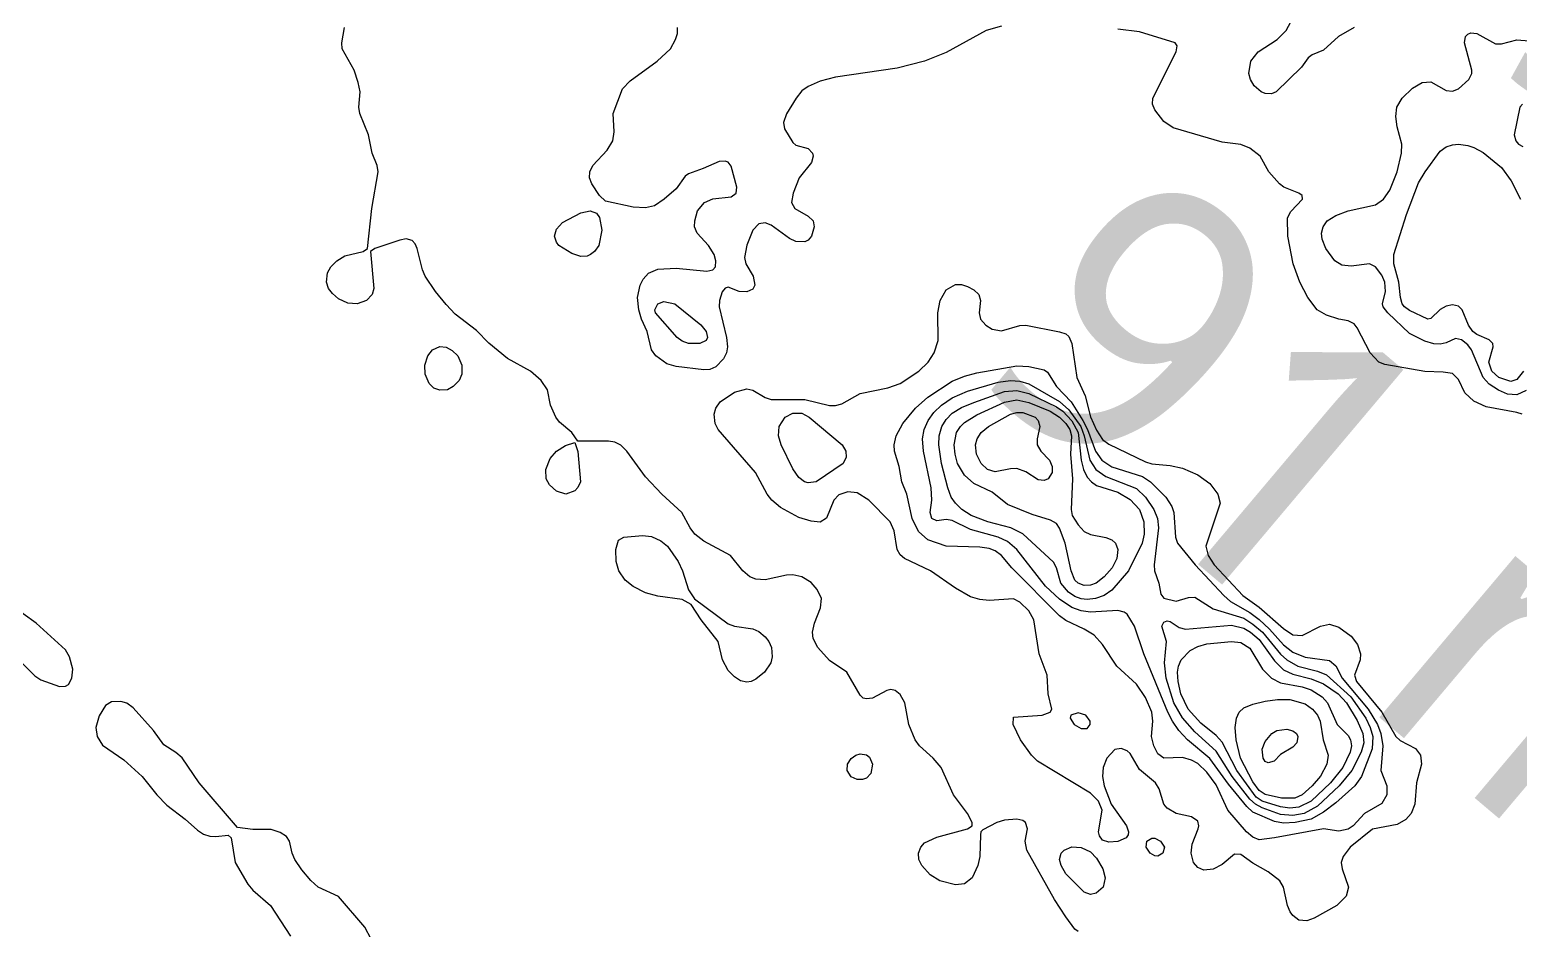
# Model space of a CAD drawing. Extents: x 474277 to 475042, y 254928 to 255625.
# Drawn here: x 474694.77 to 474732.02, y 254974.83 to 254997.31 of the extents above; entities that cross this region are included whole.
import ezdxf

# ---------------------------------------------------------------- set-up
doc = ezdxf.new("R2010")
doc.units = 0
doc.header["$MEASUREMENT"] = 0
doc.layers.add('BaseMapV2_DTM_export_MonNov09090547073261 — entities', color=1, linetype='CONTINUOUS')
doc.styles.get("Standard").update_dxf_attribs({"font": 'romans.shx'})

msp = doc.modelspace()

# ---------------------------------------------------------------- linework, layer by layer
at = {"layer": 'BaseMapV2_DTM_export_MonNov09090547073261 — entities', "color": 15, "linetype": 'Continuous', "true_color": 0xb7484b}
for points in [[(474725.921, 254995.764, 91), (474725.799, 254995.715, 91), (474725.646, 254995.722, 91), (474725.546, 254995.764, 91), (474725.371, 254995.917, 91), (474725.275, 254996.071, 91), (474725.236, 254996.224, 91), (474725.29, 254996.531, 91), (474725.467, 254996.761, 91), (474725.946, 254997.067, 91), (474726.172, 254997.297, 91), (474726.699, 254998.294, 91)], [(474720.969, 254974.796, 90.5), (474720.892, 254974.853, 90.5), (474720.662, 254975.163, 90.5), (474720.383, 254975.598, 90.5), (474719.69, 254976.825, 90.5), (474719.645, 254977.055, 90.5), (474719.702, 254977.362, 90.5), (474719.659, 254977.515, 90.5), (474719.589, 254977.564, 90.5), (474719.435, 254977.6, 90.5), (474719.129, 254977.572, 90.5), (474718.941, 254977.515, 90.5), (474718.592, 254977.337, 90.5), (474718.541, 254977.285, 90.5), (474718.527, 254977.208, 90.5), (474718.512, 254976.671, 90.5), (474718.468, 254976.441, 90.5), (474718.321, 254976.135, 90.5), (474718.132, 254975.987, 90.5), (474717.902, 254975.965, 90.5), (474717.518, 254976.064, 90.5), (474717.274, 254976.211, 90.5), (474717.062, 254976.441, 90.5), (474716.99, 254976.595, 90.5), (474716.979, 254976.748, 90.5), (474717.037, 254976.901, 90.5), (474717.135, 254977.009, 90.5), (474717.442, 254977.151, 90.5), (474718.204, 254977.362, 90.5), (474718.326, 254977.438, 90.5), (474718.325, 254977.515, 90.5), (474718.208, 254977.745, 90.5), (474717.854, 254978.205, 90.5), (474717.548, 254978.895, 90.5), (474717.346, 254979.125, 90.5), (474717.01, 254979.432, 90.5), (474716.897, 254979.585, 90.5), (474716.74, 254979.969, 90.5), (474716.638, 254980.505, 90.5), (474716.522, 254980.716, 90.5), (474716.397, 254980.812, 90.5), (474716.292, 254980.836, 90.5), (474716.193, 254980.812, 90.5), (474715.832, 254980.626, 90.5), (474715.678, 254980.603, 90.5), (474715.601, 254980.625, 90.5), (474715.525, 254980.701, 90.5), (474715.187, 254981.272, 90.5), (474714.758, 254981.566, 90.5), (474714.465, 254981.885, 90.5), (474714.352, 254982.115, 90.5), (474714.335, 254982.269, 90.5), (474714.382, 254982.499, 90.5), (474714.533, 254982.882, 90.5), (474714.557, 254983.112, 90.5), (474714.451, 254983.34, 90.5), (474714.298, 254983.509, 90.5), (474714.068, 254983.651, 90.5), (474713.838, 254983.701, 90.5), (474713.685, 254983.695, 90.5), (474713.148, 254983.576, 90.5), (474712.918, 254983.591, 90.5), (474712.764, 254983.655, 90.5), (474712.589, 254983.802, 90.5), (474712.285, 254984.186, 90.5), (474711.614, 254984.547, 90.5), (474711.391, 254984.722, 90.5), (474711.274, 254984.876, 90.5), (474711.067, 254985.259, 90.5), (474710.567, 254985.719, 90.5), (474710.157, 254986.148, 90.5), (474709.689, 254986.793, 90.5), (474709.544, 254986.938, 90.5), (474709.391, 254987.017, 90.5), (474709.237, 254987.044, 90.5), (474708.471, 254987.039, 90.5), (474708.315, 254987.253, 90.5), (474708.011, 254987.518, 90.5), (474707.919, 254987.636, 90.5), (474707.782, 254987.943, 90.5), (474707.71, 254988.326, 90.5), (474707.553, 254988.556, 90.5), (474707.288, 254988.786, 90.5), (474706.707, 254989.105, 90.5), (474706.247, 254989.488, 90.5), (474705.94, 254989.802, 90.5), (474705.404, 254990.214, 90.5), (474705.174, 254990.453, 90.5), (474704.912, 254990.78, 90.5), (474704.656, 254991.163, 90.5), (474704.589, 254991.317, 90.5), (474704.455, 254991.853, 90.5), (474704.407, 254991.971, 90.5), (474704.33, 254992.055, 90.5), (474704.177, 254992.092, 90.5), (474704.023, 254992.062, 90.5), (474703.397, 254991.853, 90.5), (474703.291, 254991.777, 90.5), (474703.372, 254990.857, 90.5), (474703.331, 254990.703, 90.5), (474703.19, 254990.55, 90.5), (474702.95, 254990.473, 90.5), (474702.72, 254990.488, 90.5), (474702.49, 254990.592, 90.5), (474702.337, 254990.726, 90.5), (474702.241, 254990.857, 90.5), (474702.188, 254991.01, 90.5), (474702.215, 254991.24, 90.5), (474702.296, 254991.393, 90.5), (474702.445, 254991.547, 90.5), (474702.643, 254991.671, 90.5), (474703.1, 254991.777, 90.5), (474703.215, 254991.853, 90.5), (474703.317, 254992.85, 90.5), (474703.477, 254993.77, 90.5), (474703.452, 254993.924, 90.5), (474703.332, 254994.23, 90.5), (474703.233, 254994.69, 90.5), (474703.018, 254995.227, 90.5), (474702.999, 254995.38, 90.5), (474703.025, 254995.764, 90.5), (474702.981, 254995.994, 90.5), (474702.883, 254996.301, 90.5), (474702.583, 254996.837, 90.5), (474702.57, 254996.991, 90.5), (474702.636, 254997.374, 90.5)], [(474719.052, 254997.4, 90.75), (474718.669, 254997.292, 90.75), (474717.672, 254996.748, 90.75), (474717.135, 254996.533, 90.75), (474716.445, 254996.359, 90.75), (474714.911, 254996.133, 90.75), (474714.528, 254996.03, 90.75), (474714.221, 254995.9, 90.75), (474714.068, 254995.79, 90.75), (474713.924, 254995.61, 90.75), (474713.685, 254995.211, 90.75), (474713.611, 254994.997, 90.75), (474713.634, 254994.844, 90.75), (474713.838, 254994.498, 90.75), (474713.915, 254994.435, 90.75), (474714.221, 254994.349, 90.75), (474714.335, 254994.23, 90.75), (474714.352, 254994.154, 90.75), (474714.311, 254994, 90.75), (474714.002, 254993.617, 90.75), (474713.851, 254993.234, 90.75), (474713.809, 254993.003, 90.75), (474713.889, 254992.85, 90.75), (474714.221, 254992.659, 90.75), (474714.35, 254992.543, 90.75), (474714.378, 254992.39, 90.75), (474714.309, 254992.16, 90.75), (474714.221, 254992.057, 90.75), (474714.145, 254992.016, 90.75), (474713.915, 254992.028, 90.75), (474713.761, 254992.101, 90.75), (474713.301, 254992.434, 90.75), (474713.148, 254992.495, 90.75), (474712.995, 254992.47, 90.75), (474712.845, 254992.313, 90.75), (474712.688, 254991.939, 90.75), (474712.635, 254991.623, 90.75), (474712.667, 254991.47, 90.75), (474712.851, 254991.163, 90.75), (474712.893, 254990.933, 90.75), (474712.841, 254990.837, 90.75), (474712.688, 254990.767, 90.75), (474712.502, 254990.78, 90.75), (474712.228, 254990.887, 90.75), (474712.151, 254990.863, 90.75), (474712.074, 254990.771, 90.75), (474712.009, 254990.55, 90.75), (474712.002, 254990.396, 90.75), (474712.184, 254989.63, 90.75), (474712.209, 254989.4, 90.75), (474712.184, 254989.246, 90.75), (474712.109, 254989.093, 90.75), (474711.921, 254988.899, 90.75), (474711.768, 254988.83, 90.75), (474711.614, 254988.819, 90.75), (474710.924, 254988.907, 90.75), (474710.694, 254988.973, 90.75), (474710.414, 254989.17, 90.75), (474710.309, 254989.323, 90.75), (474710.205, 254989.783, 90.75), (474710.059, 254990.09, 90.75), (474709.989, 254990.32, 90.75), (474709.963, 254990.627, 90.75), (474710.022, 254990.933, 90.75), (474710.097, 254991.087, 90.75), (474710.234, 254991.233, 90.75), (474710.464, 254991.339, 90.75), (474710.924, 254991.364, 90.75), (474711.691, 254991.288, 90.75), (474711.844, 254991.316, 90.75), (474711.908, 254991.393, 90.75), (474711.919, 254991.547, 90.75), (474711.876, 254991.7, 90.75), (474711.733, 254991.93, 90.75), (474711.453, 254992.237, 90.75), (474711.387, 254992.39, 90.75), (474711.39, 254992.543, 90.75), (474711.461, 254992.789, 90.75), (474711.632, 254993.003, 90.75), (474711.844, 254993.093, 90.75), (474712.304, 254993.144, 90.75), (474712.423, 254993.234, 90.75), (474712.442, 254993.387, 90.75), (474712.304, 254993.91, 90.75), (474712.228, 254994.005, 90.75), (474712.151, 254994.032, 90.75), (474711.998, 254994.027, 90.75), (474711.603, 254993.847, 90.75), (474711.231, 254993.72, 90.75), (474711.154, 254993.662, 90.75), (474710.924, 254993.342, 90.75), (474710.626, 254993.08, 90.75), (474710.388, 254992.921, 90.75), (474710.157, 254992.865, 90.75), (474709.851, 254992.883, 90.75), (474709.161, 254993.037, 90.75), (474709.007, 254993.178, 90.75), (474708.814, 254993.464, 90.75), (474708.758, 254993.617, 90.75), (474708.766, 254993.77, 90.75), (474708.842, 254993.924, 90.75), (474709.2, 254994.307, 90.75), (474709.34, 254994.537, 90.75), (474709.377, 254994.767, 90.75), (474709.354, 254995.227, 90.75), (474709.586, 254995.841, 90.75), (474709.774, 254996.039, 90.75), (474710.45, 254996.531, 90.75), (474710.781, 254996.837, 90.75), (474710.911, 254997.067, 90.75), (474710.963, 254997.221, 90.75), (474710.963, 254997.374, 90.75)], [(474732.07, 254987.713, 90.75), (474731.934, 254987.755, 90.75), (474731.167, 254987.901, 90.75), (474730.86, 254988.036, 90.75), (474730.631, 254988.25, 90.75), (474730.477, 254988.577, 90.75), (474730.323, 254988.728, 90.75), (474730.093, 254988.767, 90.75), (474729.633, 254988.779, 90.75), (474728.636, 254988.957, 90.75), (474728.483, 254989.015, 90.75), (474728.266, 254989.246, 90.75), (474727.946, 254989.872, 90.75), (474727.87, 254989.968, 90.75), (474727.716, 254990.048, 90.75), (474727.486, 254990.086, 90.75), (474727.18, 254990.191, 90.75), (474726.946, 254990.32, 90.75), (474726.713, 254990.627, 90.75), (474726.509, 254991.01, 90.75), (474726.348, 254991.47, 90.75), (474726.214, 254992.16, 90.75), (474726.205, 254992.62, 90.75), (474726.286, 254992.773, 90.75), (474726.578, 254993.08, 90.75), (474726.566, 254993.177, 90.75), (474726.49, 254993.237, 90.75), (474726.109, 254993.387, 90.75), (474726.005, 254993.464, 90.75), (474725.738, 254993.77, 90.75), (474725.52, 254994.154, 90.75), (474725.263, 254994.354, 90.75), (474725.033, 254994.452, 90.75), (474724.573, 254994.508, 90.75), (474723.346, 254994.865, 90.75), (474723.116, 254995.025, 90.75), (474722.886, 254995.316, 90.75), (474722.827, 254995.457, 90.75), (474722.835, 254995.61, 90.75), (474723.42, 254996.761, 90.75), (474723.444, 254996.914, 90.75), (474723.394, 254996.991, 90.75), (474722.502, 254997.263, 90.75), (474721.966, 254997.328, 90.75)], [(474727.87, 254997.372, 91), (474727.477, 254997.144, 91), (474727.103, 254996.805, 91), (474726.817, 254996.684, 91), (474726.72, 254996.613, 91), (474726.554, 254996.377, 91), (474725.921, 254995.764, 91)], [(474732.164, 254988.304, 91), (474731.934, 254988.195, 91), (474731.704, 254988.212, 91), (474731.473, 254988.311, 91), (474731.243, 254988.461, 91), (474731.09, 254988.628, 91), (474730.797, 254989.323, 91), (474730.707, 254989.444, 91), (474730.553, 254989.573, 91), (474730.4, 254989.606, 91), (474730.17, 254989.498, 91), (474730.017, 254989.466, 91), (474729.863, 254989.474, 91), (474729.633, 254989.537, 91), (474729.25, 254989.733, 91), (474728.706, 254990.243, 91), (474728.594, 254990.396, 91), (474728.581, 254990.473, 91), (474728.649, 254990.78, 91), (474728.633, 254991.01, 91), (474728.56, 254991.188, 91), (474728.406, 254991.39, 91), (474728.253, 254991.466, 91), (474727.793, 254991.412, 91), (474727.563, 254991.436, 91), (474727.389, 254991.547, 91), (474727.162, 254991.853, 91), (474727.067, 254992.083, 91), (474727.056, 254992.237, 91), (474727.091, 254992.39, 91), (474727.197, 254992.543, 91), (474727.41, 254992.678, 91), (474727.716, 254992.794, 91), (474728.406, 254992.941, 91), (474728.602, 254993.08, 91), (474728.762, 254993.31, 91), (474728.942, 254993.77, 91), (474729.049, 254994.23, 91), (474729.058, 254994.46, 91), (474728.943, 254994.891, 91), (474728.906, 254995.15, 91), (474728.936, 254995.38, 91), (474729.066, 254995.61, 91), (474729.327, 254995.856, 91), (474729.564, 254995.994, 91), (474729.787, 254996.01, 91), (474730.17, 254995.794, 91), (474730.323, 254995.777, 91), (474730.477, 254995.843, 91), (474730.736, 254996.071, 91), (474730.811, 254996.224, 91), (474730.811, 254996.301, 91), (474730.624, 254996.991, 91), (474730.654, 254997.144, 91), (474730.707, 254997.204, 91), (474730.783, 254997.236, 91), (474730.937, 254997.221, 91), (474731.397, 254996.962, 91), (474731.55, 254996.964, 91), (474731.934, 254997.065, 91), (474732.24, 254997.037, 91)], [(474732.072, 254995.457, 91), (474732.009, 254995.38, 91), (474731.867, 254994.69, 91), (474731.91, 254994.537, 91), (474731.972, 254994.46, 91), (474732.087, 254994.398, 91)], [(474732.1, 254988.786, 91.25), (474731.934, 254988.577, 91.25), (474731.78, 254988.53, 91.25), (474731.483, 254988.633, 91.25), (474731.306, 254988.786, 91.25), (474731.236, 254989.016, 91.25), (474731.339, 254989.4, 91.25), (474731.333, 254989.476, 91.25), (474731.243, 254989.574, 91.25), (474730.937, 254989.702, 91.25), (474730.837, 254989.783, 91.25), (474730.725, 254989.936, 91.25), (474730.565, 254990.32, 91.25), (474730.477, 254990.408, 91.25), (474730.323, 254990.445, 91.25), (474730.17, 254990.415, 91.25), (474730.017, 254990.326, 91.25), (474729.787, 254990.107, 91.25), (474729.71, 254990.085, 91.25), (474729.25, 254990.3, 91.25), (474729.126, 254990.396, 91.25), (474729.071, 254990.473, 91.25), (474729.025, 254990.627, 91.25), (474728.989, 254991.01, 91.25), (474728.856, 254991.47, 91.25), (474728.864, 254991.7, 91.25), (474729.176, 254992.697, 91.25), (474729.48, 254993.488, 91.25), (474729.643, 254993.77, 91.25), (474730.017, 254994.279, 91.25), (474730.17, 254994.391, 91.25), (474730.323, 254994.442, 91.25), (474730.477, 254994.454, 91.25), (474730.707, 254994.422, 91.25), (474730.86, 254994.374, 91.25), (474731.09, 254994.248, 91.25), (474731.55, 254993.871, 91.25), (474731.793, 254993.54, 91.25), (474732.029, 254993.08, 91.25)], [(474708.788, 254991.7, 90.75), (474708.701, 254991.661, 90.75), (474708.547, 254991.65, 90.75), (474708.317, 254991.729, 90.75), (474707.996, 254991.93, 90.75), (474707.932, 254992.007, 90.75), (474707.886, 254992.16, 90.75), (474707.934, 254992.334, 90.75), (474708.087, 254992.501, 90.75), (474708.547, 254992.743, 90.75), (474708.777, 254992.789, 90.75), (474708.931, 254992.733, 90.75), (474709.007, 254992.629, 90.75), (474709.072, 254992.313, 90.75), (474708.992, 254991.93, 90.75), (474708.888, 254991.777, 90.75), (474708.788, 254991.7, 90.75)], [(474726.685, 254975.061, 90.75), (474726.49, 254975.083, 90.75), (474726.336, 254975.197, 90.75), (474726.269, 254975.291, 90.75), (474726.204, 254975.445, 90.75), (474726.107, 254975.905, 90.75), (474726.009, 254976.058, 90.75), (474725.723, 254976.288, 90.75), (474725.339, 254976.503, 90.75), (474725.033, 254976.717, 90.75), (474724.879, 254976.723, 90.75), (474724.573, 254976.472, 90.75), (474724.343, 254976.35, 90.75), (474724.113, 254976.325, 90.75), (474723.959, 254976.395, 90.75), (474723.854, 254976.518, 90.75), (474723.798, 254976.748, 90.75), (474723.822, 254976.978, 90.75), (474723.971, 254977.362, 90.75), (474723.986, 254977.438, 90.75), (474723.959, 254977.552, 90.75), (474723.806, 254977.658, 90.75), (474723.422, 254977.74, 90.75), (474723.192, 254977.872, 90.75), (474723.109, 254977.975, 90.75), (474722.997, 254978.358, 90.75), (474722.901, 254978.512, 90.75), (474722.502, 254978.841, 90.75), (474722.272, 254979.241, 90.75), (474722.196, 254979.304, 90.75), (474722.042, 254979.362, 90.75), (474721.889, 254979.338, 90.75), (474721.69, 254979.125, 90.75), (474721.596, 254978.895, 90.75), (474721.58, 254978.665, 90.75), (474721.62, 254978.435, 90.75), (474721.797, 254977.975, 90.75), (474722.177, 254977.438, 90.75), (474722.233, 254977.285, 90.75), (474722.225, 254977.208, 90.75), (474722.172, 254977.132, 90.75), (474721.966, 254977.04, 90.75), (474721.736, 254977.025, 90.75), (474721.582, 254977.08, 90.75), (474721.506, 254977.182, 90.75), (474721.482, 254977.285, 90.75), (474721.573, 254977.822, 90.75), (474721.478, 254978.052, 90.75), (474721.276, 254978.247, 90.75), (474719.956, 254979.048, 90.75), (474719.808, 254979.202, 90.75), (474719.534, 254979.585, 90.75), (474719.351, 254979.969, 90.75), (474719.359, 254980.145, 90.75), (474720.07, 254980.199, 90.75), (474720.268, 254980.275, 90.75), (474720.316, 254980.352, 90.75), (474720.224, 254980.735, 90.75), (474720.199, 254981.195, 90.75), (474719.999, 254981.732, 90.75), (474719.864, 254982.576, 90.75), (474719.742, 254982.805, 90.75), (474719.512, 254983.017, 90.75), (474719.359, 254983.105, 90.75), (474718.745, 254983.061, 90.75), (474718.515, 254983.084, 90.75), (474718.285, 254983.157, 90.75), (474717.902, 254983.373, 90.75), (474717.281, 254983.802, 90.75), (474716.631, 254984.109, 90.75), (474716.522, 254984.206, 90.75), (474716.445, 254984.339, 90.75), (474716.376, 254984.799, 90.75), (474716.275, 254985.029, 90.75), (474715.737, 254985.566, 90.75), (474715.448, 254985.752, 90.75), (474715.218, 254985.778, 90.75), (474714.988, 254985.698, 90.75), (474714.862, 254985.566, 90.75), (474714.681, 254985.119, 90.75), (474714.528, 254985.015, 90.75), (474714.298, 254985.042, 90.75), (474713.991, 254985.137, 90.75), (474713.531, 254985.382, 90.75), (474713.318, 254985.566, 90.75), (474713.196, 254985.719, 90.75), (474712.908, 254986.256, 90.75), (474711.975, 254987.329, 90.75), (474711.901, 254987.483, 90.75), (474711.876, 254987.713, 90.75), (474711.917, 254987.866, 90.75), (474712.024, 254988.02, 90.75), (474712.381, 254988.263, 90.75), (474712.688, 254988.344, 90.75), (474712.841, 254988.312, 90.75), (474713.148, 254988.131, 90.75), (474713.301, 254988.084, 90.75), (474714.145, 254988.083, 90.75), (474714.758, 254987.932, 90.75), (474714.911, 254987.928, 90.75), (474715.065, 254987.974, 90.75), (474715.525, 254988.235, 90.75), (474716.215, 254988.372, 90.75), (474716.522, 254988.48, 90.75), (474716.991, 254988.786, 90.75), (474717.219, 254989.016, 90.75), (474717.376, 254989.246, 90.75), (474717.472, 254989.553, 90.75), (474717.464, 254990.243, 90.75), (474717.519, 254990.55, 90.75), (474717.672, 254990.823, 90.75), (474717.902, 254990.955, 90.75), (474718.055, 254990.953, 90.75), (474718.208, 254990.902, 90.75), (474718.362, 254990.822, 90.75), (474718.488, 254990.703, 90.75), (474718.534, 254990.55, 90.75), (474718.501, 254990.243, 90.75), (474718.533, 254990.09, 90.75), (474718.664, 254989.936, 90.75), (474718.822, 254989.839, 90.75), (474719.052, 254989.797, 90.75), (474719.512, 254989.925, 90.75), (474719.665, 254989.935, 90.75), (474720.509, 254989.774, 90.75), (474720.662, 254989.718, 90.75), (474720.739, 254989.657, 90.75), (474720.811, 254989.476, 90.75), (474720.936, 254988.633, 90.75), (474721.145, 254988.173, 90.75), (474721.276, 254987.645, 90.75), (474721.429, 254987.315, 90.75), (474721.582, 254987.078, 90.75), (474721.736, 254986.969, 90.75), (474722.656, 254986.522, 90.75), (474722.809, 254986.475, 90.75), (474723.269, 254986.433, 90.75), (474723.576, 254986.365, 90.75), (474723.959, 254986.203, 90.75), (474724.266, 254985.983, 90.75), (474724.462, 254985.719, 90.75), (474724.521, 254985.489, 90.75), (474724.165, 254984.416, 90.75), (474724.219, 254984.186, 90.75), (474724.372, 254983.956, 90.75), (474725.089, 254983.189, 90.75), (474725.493, 254982.897, 90.75), (474726.106, 254982.365, 90.75), (474726.336, 254982.207, 90.75), (474726.566, 254982.184, 90.75), (474727.026, 254982.417, 90.75), (474727.256, 254982.471, 90.75), (474727.486, 254982.398, 90.75), (474727.793, 254982.172, 90.75), (474727.953, 254981.962, 90.75), (474728.031, 254981.732, 90.75), (474728.022, 254981.579, 90.75), (474727.877, 254981.195, 90.75), (474727.931, 254981.042, 90.75), (474728.562, 254980.275, 90.75), (474728.911, 254979.662, 90.75), (474729.02, 254979.569, 90.75), (474729.403, 254979.364, 90.75), (474729.524, 254979.202, 90.75), (474729.552, 254978.972, 90.75), (474729.426, 254978.512, 90.75), (474729.385, 254977.975, 90.75), (474729.295, 254977.745, 90.75), (474729.16, 254977.592, 90.75), (474728.943, 254977.47, 90.75), (474728.33, 254977.352, 90.75), (474727.773, 254976.901, 90.75), (474727.598, 254976.671, 90.75), (474727.547, 254976.518, 90.75), (474727.565, 254976.365, 90.75), (474727.731, 254975.905, 90.75), (474727.672, 254975.675, 90.75), (474727.433, 254975.445, 90.75), (474726.873, 254975.131, 90.75), (474726.685, 254975.061, 90.75)], [(474711.516, 254989.476, 91), (474711.231, 254989.479, 91), (474711.078, 254989.536, 91), (474710.954, 254989.63, 91), (474710.412, 254990.243, 91), (474710.39, 254990.32, 91), (474710.464, 254990.469, 91), (474710.618, 254990.53, 91), (474710.896, 254990.473, 91), (474711.538, 254989.945, 91), (474711.676, 254989.783, 91), (474711.712, 254989.63, 91), (474711.677, 254989.553, 91), (474711.516, 254989.476, 91)], [(474705.208, 254988.326, 90.5), (474705.02, 254988.31, 90.5), (474704.867, 254988.367, 90.5), (474704.753, 254988.48, 90.5), (474704.657, 254988.71, 90.5), (474704.646, 254988.94, 90.5), (474704.717, 254989.17, 90.5), (474704.833, 254989.323, 90.5), (474705.02, 254989.401, 90.5), (474705.174, 254989.385, 90.5), (474705.327, 254989.308, 90.5), (474705.466, 254989.17, 90.5), (474705.568, 254988.94, 90.5), (474705.568, 254988.71, 90.5), (474705.5, 254988.556, 90.5), (474705.355, 254988.403, 90.5), (474705.208, 254988.326, 90.5)], [(474725.88, 254977.132, 91), (474725.493, 254977.085, 91), (474725.339, 254977.154, 91), (474725.182, 254977.285, 91), (474724.711, 254977.822, 91), (474724.419, 254978.456, 91), (474724.189, 254978.771, 91), (474723.959, 254978.988, 91), (474723.806, 254979.074, 91), (474723.576, 254979.143, 91), (474723.116, 254979.125, 91), (474722.962, 254979.231, 91), (474722.862, 254979.432, 91), (474722.806, 254979.662, 91), (474722.835, 254980.045, 91), (474722.809, 254980.275, 91), (474722.656, 254980.636, 91), (474722.426, 254980.969, 91), (474721.94, 254981.425, 91), (474721.576, 254981.962, 91), (474721.37, 254982.192, 91), (474721.125, 254982.345, 91), (474720.662, 254982.56, 91), (474720.509, 254982.675, 91), (474719.314, 254983.879, 91), (474719.052, 254984.182, 91), (474718.899, 254984.3, 91), (474718.745, 254984.358, 91), (474718.515, 254984.39, 91), (474717.672, 254984.416, 91), (474717.212, 254984.578, 91), (474716.982, 254984.783, 91), (474716.824, 254985.106, 91), (474716.693, 254985.719, 91), (474716.561, 254986.026, 91), (474716.499, 254986.409, 91), (474716.383, 254986.793, 91), (474716.373, 254986.946, 91), (474716.423, 254987.176, 91), (474716.594, 254987.483, 91), (474716.91, 254987.866, 91), (474717.212, 254988.142, 91), (474717.825, 254988.539, 91), (474718.132, 254988.664, 91), (474718.439, 254988.748, 91), (474719.435, 254988.925, 91), (474719.742, 254988.904, 91), (474720.125, 254988.824, 91), (474720.202, 254988.764, 91), (474720.426, 254988.403, 91), (474720.796, 254988.02, 91), (474721.092, 254987.559, 91), (474721.207, 254987.329, 91), (474721.405, 254986.793, 91), (474721.561, 254986.563, 91), (474721.812, 254986.396, 91), (474722.579, 254986.16, 91), (474722.779, 254986.026, 91), (474723.163, 254985.643, 91), (474723.312, 254985.413, 91), (474723.361, 254985.259, 91), (474723.401, 254984.646, 91), (474723.451, 254984.492, 91), (474723.898, 254983.956, 91), (474724.609, 254983.189, 91), (474724.78, 254983.036, 91), (474725.263, 254982.761, 91), (474725.493, 254982.588, 91), (474725.757, 254982.345, 91), (474726.106, 254981.956, 91), (474726.336, 254981.77, 91), (474726.643, 254981.647, 91), (474727.256, 254981.564, 91), (474727.41, 254981.431, 91), (474727.571, 254981.119, 91), (474728.22, 254980.352, 91), (474728.456, 254979.969, 91), (474728.534, 254979.739, 91), (474728.583, 254979.432, 91), (474728.535, 254978.818, 91), (474728.684, 254978.435, 91), (474728.686, 254978.205, 91), (474728.56, 254977.995, 91), (474728.129, 254977.745, 91), (474727.847, 254977.438, 91), (474727.716, 254977.35, 91), (474727.486, 254977.301, 91), (474727.103, 254977.36, 91), (474725.88, 254977.132, 91)], [(474726.398, 254977.515, 91.25), (474726.106, 254977.501, 91.25), (474725.876, 254977.539, 91.25), (474725.339, 254977.774, 91.25), (474725.186, 254977.915, 91.25), (474724.726, 254978.479, 91.25), (474724.266, 254979.12, 91.25), (474723.702, 254979.585, 91.25), (474723.489, 254979.815, 91.25), (474723.329, 254980.045, 91.25), (474723.214, 254980.275, 91.25), (474722.611, 254981.732, 91.25), (474722.377, 254982.422, 91.25), (474722.196, 254982.718, 91.25), (474722.119, 254982.772, 91.25), (474721.966, 254982.811, 91.25), (474721.276, 254982.771, 91.25), (474721.046, 254982.802, 91.25), (474720.815, 254982.887, 91.25), (474720.509, 254983.099, 91.25), (474720.157, 254983.419, 91.25), (474719.435, 254984.333, 91.25), (474719.205, 254984.538, 91.25), (474718.975, 254984.646, 91.25), (474718.285, 254984.832, 91.25), (474717.825, 254985.06, 91.25), (474717.672, 254985.082, 91.25), (474717.442, 254985.05, 91.25), (474717.317, 254985.106, 91.25), (474717.269, 254985.259, 91.25), (474717.312, 254985.566, 91.25), (474717.3, 254985.873, 91.25), (474717.11, 254986.793, 91.25), (474717.084, 254987.099, 91.25), (474717.123, 254987.329, 91.25), (474717.222, 254987.559, 91.25), (474717.365, 254987.757, 91.25), (474717.556, 254987.943, 91.25), (474717.825, 254988.125, 91.25), (474718.208, 254988.29, 91.25), (474718.975, 254988.51, 91.25), (474719.282, 254988.555, 91.25), (474719.512, 254988.541, 91.25), (474719.742, 254988.474, 91.25), (474720.509, 254988.029, 91.25), (474720.739, 254987.824, 91.25), (474721.042, 254987.406, 91.25), (474721.123, 254987.176, 91.25), (474721.265, 254986.563, 91.25), (474721.409, 254986.333, 91.25), (474721.659, 254986.16, 91.25), (474722.426, 254985.862, 91.25), (474722.656, 254985.639, 91.25), (474722.862, 254985.336, 91.25), (474722.95, 254985.106, 91.25), (474722.981, 254984.876, 91.25), (474722.874, 254983.956, 91.25), (474722.88, 254983.802, 91.25), (474722.985, 254983.496, 91.25), (474723.039, 254983.217, 91.25), (474723.116, 254983.12, 91.25), (474723.422, 254983.044, 91.25), (474723.729, 254983.137, 91.25), (474723.883, 254983.141, 91.25), (474724.343, 254982.855, 91.25), (474725.109, 254982.618, 91.25), (474725.339, 254982.472, 91.25), (474725.576, 254982.269, 91.25), (474726.029, 254981.723, 91.25), (474726.184, 254981.579, 91.25), (474726.462, 254981.425, 91.25), (474726.95, 254981.298, 91.25), (474727.18, 254981.204, 91.25), (474727.785, 254980.659, 91.25), (474728.162, 254980.122, 91.25), (474728.272, 254979.892, 91.25), (474728.332, 254979.662, 91.25), (474728.316, 254979.355, 91.25), (474728.055, 254978.665, 91.25), (474727.882, 254978.435, 91.25), (474727.41, 254978.006, 91.25), (474727.103, 254977.772, 91.25), (474726.796, 254977.605, 91.25), (474726.398, 254977.515, 91.25)], [(474721.402, 254983.112, 91.5), (474721.199, 254983.089, 91.5), (474721.046, 254983.106, 91.5), (474720.892, 254983.162, 91.5), (474720.733, 254983.266, 91.5), (474720.538, 254983.496, 91.5), (474720.432, 254983.879, 91.5), (474720.355, 254984.016, 91.5), (474719.589, 254984.725, 91.5), (474719.291, 254984.876, 91.5), (474718.711, 254985.029, 91.5), (474718.296, 254985.183, 91.5), (474718.068, 254985.336, 91.5), (474717.902, 254985.491, 91.5), (474717.799, 254985.643, 91.5), (474717.717, 254985.873, 91.5), (474717.553, 254986.486, 91.5), (474717.488, 254986.946, 91.5), (474717.5, 254987.176, 91.5), (474717.566, 254987.406, 91.5), (474717.672, 254987.581, 91.5), (474717.825, 254987.736, 91.5), (474718.055, 254987.883, 91.5), (474718.362, 254988.01, 91.5), (474719.129, 254988.277, 91.5), (474719.435, 254988.307, 91.5), (474719.742, 254988.23, 91.5), (474720.432, 254987.899, 91.5), (474720.589, 254987.79, 91.5), (474720.815, 254987.55, 91.5), (474720.975, 254987.253, 91.5), (474721.047, 254986.563, 91.5), (474721.108, 254986.333, 91.5), (474721.199, 254986.144, 91.5), (474721.301, 254986.026, 91.5), (474721.429, 254985.937, 91.5), (474721.966, 254985.763, 91.5), (474722.272, 254985.586, 91.5), (474722.503, 254985.336, 91.5), (474722.609, 254985.029, 91.5), (474722.62, 254984.722, 91.5), (474722.573, 254984.492, 91.5), (474722.23, 254983.802, 91.5), (474721.812, 254983.323, 91.5), (474721.618, 254983.189, 91.5), (474721.402, 254983.112, 91.5)], [(474721.42, 254983.496, 91.75), (474721.276, 254983.445, 91.75), (474721.122, 254983.438, 91.75), (474720.972, 254983.496, 91.75), (474720.892, 254983.572, 91.75), (474720.794, 254983.802, 91.75), (474720.65, 254984.492, 91.75), (474720.509, 254984.869, 91.75), (474720.432, 254984.985, 91.75), (474720.279, 254985.071, 91.75), (474719.819, 254985.207, 91.75), (474719.205, 254985.46, 91.75), (474718.822, 254985.767, 91.75), (474718.362, 254985.982, 91.75), (474718.132, 254986.188, 91.75), (474717.955, 254986.486, 91.75), (474717.894, 254986.716, 91.75), (474717.876, 254986.946, 91.75), (474717.934, 254987.253, 91.75), (474718.028, 254987.406, 91.75), (474718.132, 254987.508, 91.75), (474718.439, 254987.698, 91.75), (474719.129, 254988.013, 91.75), (474719.435, 254988.075, 91.75), (474719.742, 254988.009, 91.75), (474720.273, 254987.79, 91.75), (474720.509, 254987.643, 91.75), (474720.667, 254987.483, 91.75), (474720.762, 254987.329, 91.75), (474720.802, 254987.176, 91.75), (474720.78, 254986.716, 91.75), (474720.834, 254986.103, 91.75), (474720.796, 254985.336, 91.75), (474720.82, 254985.183, 91.75), (474720.97, 254984.952, 91.75), (474721.122, 254984.787, 91.75), (474721.276, 254984.71, 91.75), (474721.659, 254984.634, 91.75), (474721.812, 254984.573, 91.75), (474721.904, 254984.492, 91.75), (474721.964, 254984.339, 91.75), (474721.935, 254984.109, 91.75), (474721.819, 254983.879, 91.75), (474721.625, 254983.649, 91.75), (474721.42, 254983.496, 91.75)], [(474714.428, 254986.026, 91), (474714.221, 254985.996, 91), (474714.131, 254986.026, 91), (474713.991, 254986.131, 91), (474713.838, 254986.346, 91), (474713.549, 254986.946, 91), (474713.485, 254987.176, 91), (474713.498, 254987.406, 91), (474713.652, 254987.636, 91), (474713.838, 254987.741, 91), (474714.068, 254987.739, 91), (474714.252, 254987.636, 91), (474715.073, 254986.946, 91), (474715.167, 254986.793, 91), (474715.177, 254986.639, 91), (474715.102, 254986.486, 91), (474714.428, 254986.026, 91)], [(474720.22, 254986.103, 92), (474720.125, 254986.059, 92), (474719.972, 254986.076, 92), (474719.665, 254986.276, 92), (474719.435, 254986.354, 92), (474719.282, 254986.352, 92), (474718.899, 254986.274, 92), (474718.703, 254986.333, 92), (474718.548, 254986.486, 92), (474718.43, 254986.716, 92), (474718.402, 254986.946, 92), (474718.444, 254987.099, 92), (474718.551, 254987.253, 92), (474718.73, 254987.406, 92), (474719.282, 254987.717, 92), (474719.435, 254987.757, 92), (474719.589, 254987.755, 92), (474719.895, 254987.639, 92), (474719.975, 254987.559, 92), (474720.013, 254987.406, 92), (474719.945, 254987.099, 92), (474719.948, 254986.946, 92), (474720.042, 254986.793, 92), (474720.254, 254986.563, 92), (474720.318, 254986.409, 92), (474720.318, 254986.256, 92), (474720.22, 254986.103, 92)], [(474708.169, 254985.719, 90.5), (474707.934, 254985.789, 90.5), (474707.761, 254985.949, 90.5), (474707.673, 254986.103, 90.5), (474707.667, 254986.333, 90.5), (474707.781, 254986.608, 90.5), (474707.934, 254986.787, 90.5), (474708.164, 254986.933, 90.5), (474708.394, 254987.005, 90.5), (474708.471, 254986.786, 90.5), (474708.531, 254986.026, 90.5), (474708.471, 254985.881, 90.5), (474708.394, 254985.798, 90.5), (474708.169, 254985.719, 90.5)], [(474712.796, 254981.042, 90.5), (474712.688, 254981.021, 90.5), (474712.534, 254981.053, 90.5), (474712.381, 254981.154, 90.5), (474712.228, 254981.317, 90.5), (474712.085, 254981.579, 90.5), (474711.975, 254982.039, 90.5), (474711.549, 254982.576, 90.5), (474711.303, 254982.959, 90.5), (474711.078, 254983.086, 90.5), (474710.464, 254983.171, 90.5), (474710.157, 254983.255, 90.5), (474709.851, 254983.411, 90.5), (474709.648, 254983.572, 90.5), (474709.495, 254983.802, 90.5), (474709.427, 254984.032, 90.5), (474709.414, 254984.339, 90.5), (474709.484, 254984.569, 90.5), (474709.621, 254984.646, 90.5), (474710.081, 254984.686, 90.5), (474710.311, 254984.657, 90.5), (474710.541, 254984.554, 90.5), (474710.71, 254984.416, 90.5), (474710.978, 254984.032, 90.5), (474711.088, 254983.802, 90.5), (474711.231, 254983.331, 90.5), (474711.384, 254983.106, 90.5), (474712.228, 254982.476, 90.5), (474712.381, 254982.419, 90.5), (474712.841, 254982.351, 90.5), (474712.995, 254982.284, 90.5), (474713.148, 254982.157, 90.5), (474713.24, 254982.039, 90.5), (474713.307, 254981.885, 90.5), (474713.326, 254981.655, 90.5), (474713.29, 254981.502, 90.5), (474713.136, 254981.272, 90.5), (474712.918, 254981.1, 90.5), (474712.796, 254981.042, 90.5)], [(474695.742, 254980.965, 90.25), (474695.825, 254981.119, 90.25), (474695.845, 254981.349, 90.25), (474695.768, 254981.655, 90.25), (474695.666, 254981.833, 90.25), (474694.931, 254982.499, 90.25), (474694.286, 254982.959, 90.25)], [(474726.62, 254977.745, 91.5), (474726.336, 254977.696, 91.5), (474726.029, 254977.718, 91.5), (474725.569, 254977.883, 91.5), (474725.4, 254977.975, 91.5), (474725.263, 254978.103, 91.5), (474724.824, 254978.665, 91.5), (474724.419, 254979.298, 91.5), (474723.883, 254979.783, 91.5), (474723.576, 254980.133, 91.5), (474723.365, 254980.505, 91.5), (474723.17, 254981.119, 91.5), (474723.129, 254981.502, 91.5), (474723.175, 254982.039, 91.5), (474723.059, 254982.422, 91.5), (474723.116, 254982.521, 91.5), (474723.192, 254982.553, 91.5), (474723.269, 254982.538, 91.5), (474723.499, 254982.385, 91.5), (474723.652, 254982.345, 91.5), (474724.803, 254982.444, 91.5), (474725.109, 254982.373, 91.5), (474725.282, 254982.269, 91.5), (474725.493, 254982.088, 91.5), (474725.876, 254981.555, 91.5), (474726.106, 254981.33, 91.5), (474726.336, 254981.221, 91.5), (474726.796, 254981.105, 91.5), (474727.103, 254980.982, 91.5), (474727.472, 254980.735, 91.5), (474727.681, 254980.505, 91.5), (474727.946, 254980.066, 91.5), (474728.086, 254979.739, 91.5), (474728.107, 254979.508, 91.5), (474728.047, 254979.278, 91.5), (474727.814, 254978.818, 91.5), (474727.498, 254978.435, 91.5), (474726.95, 254977.926, 91.5), (474726.62, 254977.745, 91.5)], [(474726.487, 254977.898, 91.75), (474726.259, 254977.878, 91.75), (474726.029, 254977.907, 91.75), (474725.569, 254978.05, 91.75), (474725.416, 254978.151, 91.75), (474724.94, 254978.818, 91.75), (474724.573, 254979.522, 91.75), (474724.419, 254979.69, 91.75), (474724.036, 254979.996, 91.75), (474723.72, 254980.352, 91.75), (474723.536, 254980.735, 91.75), (474723.467, 254981.042, 91.75), (474723.454, 254981.272, 91.75), (474723.477, 254981.425, 91.75), (474723.543, 254981.579, 91.75), (474723.773, 254981.809, 91.75), (474723.959, 254981.912, 91.75), (474724.189, 254981.982, 91.75), (474724.803, 254982.037, 91.75), (474725.033, 254982.01, 91.75), (474725.263, 254981.869, 91.75), (474725.582, 254981.349, 91.75), (474725.803, 254981.119, 91.75), (474726.029, 254981.006, 91.75), (474726.566, 254980.905, 91.75), (474726.796, 254980.829, 91.75), (474727.066, 254980.659, 91.75), (474727.199, 254980.505, 91.75), (474727.446, 254979.969, 91.75), (474727.716, 254979.688, 91.75), (474727.778, 254979.585, 91.75), (474727.8, 254979.432, 91.75), (474727.769, 254979.278, 91.75), (474727.584, 254978.895, 91.75), (474727.278, 254978.512, 91.75), (474726.796, 254978.049, 91.75), (474726.487, 254977.898, 91.75)], [(474694.577, 254981.502, 90.25), (474694.899, 254981.18, 90.25), (474695.052, 254981.078, 90.25), (474695.512, 254980.913, 90.25), (474695.666, 254980.919, 90.25), (474695.742, 254980.965, 90.25)], [(474703.3, 254974.601, 90.25), (474703.144, 254974.908, 90.25), (474702.49, 254975.673, 90.25), (474701.976, 254975.905, 90.25), (474701.8, 254976.067, 90.25), (474701.57, 254976.336, 90.25), (474701.397, 254976.595, 90.25), (474701.331, 254976.748, 90.25), (474701.259, 254977.055, 90.25), (474701.186, 254977.169, 90.25), (474701.033, 254977.272, 90.25), (474700.803, 254977.343, 90.25), (474700.343, 254977.344, 90.25), (474699.96, 254977.392, 90.25), (474699.002, 254978.512, 90.25), (474698.579, 254979.132, 90.25), (474698.426, 254979.27, 90.25), (474698.119, 254979.459, 90.25), (474697.868, 254979.815, 90.25), (474697.353, 254980.385, 90.25), (474697.199, 254980.496, 90.25), (474697.046, 254980.543, 90.25), (474696.816, 254980.528, 90.25), (474696.662, 254980.44, 90.25), (474696.509, 254980.18, 90.25), (474696.419, 254979.892, 90.25), (474696.46, 254979.662, 90.25), (474696.586, 254979.451, 90.25), (474697.123, 254979.084, 90.25), (474697.583, 254978.663, 90.25), (474697.945, 254978.205, 90.25), (474698.196, 254977.948, 90.25), (474698.656, 254977.603, 90.25), (474698.963, 254977.323, 90.25), (474699.116, 254977.229, 90.25), (474699.269, 254977.18, 90.25), (474699.423, 254977.165, 90.25), (474699.73, 254977.198, 90.25), (474699.802, 254977.132, 90.25), (474699.906, 254976.518, 90.25), (474700.221, 254975.981, 90.25), (474700.347, 254975.828, 90.25), (474700.792, 254975.445, 90.25), (474701.285, 254974.678, 90.25)], [(474726.384, 254978.128, 92), (474726.052, 254978.128, 92), (474725.646, 254978.216, 92), (474725.493, 254978.317, 92), (474725.339, 254978.534, 92), (474725.031, 254979.125, 92), (474724.921, 254979.585, 92), (474724.899, 254979.892, 92), (474724.926, 254980.122, 92), (474724.998, 254980.275, 92), (474725.109, 254980.378, 92), (474725.339, 254980.474, 92), (474725.646, 254980.544, 92), (474725.953, 254980.586, 92), (474726.259, 254980.587, 92), (474726.643, 254980.48, 92), (474726.829, 254980.352, 92), (474726.954, 254980.199, 92), (474727.015, 254980.045, 92), (474727.098, 254979.585, 92), (474727.215, 254979.202, 92), (474727.188, 254978.972, 92), (474727.026, 254978.676, 92), (474726.823, 254978.435, 92), (474726.571, 254978.205, 92), (474726.384, 254978.128, 92)], [(474721.199, 254979.867, 90.75), (474721.274, 254979.969, 90.75), (474721.274, 254980.045, 90.75), (474721.167, 254980.199, 90.75), (474720.969, 254980.255, 90.75), (474720.789, 254980.199, 90.75), (474720.768, 254980.122, 90.75), (474720.875, 254979.969, 90.75), (474721.046, 254979.864, 90.75), (474721.199, 254979.867, 90.75)], [(474725.868, 254979.048, 92.25), (474725.723, 254979.005, 92.25), (474725.646, 254979.043, 92.25), (474725.594, 254979.125, 92.25), (474725.569, 254979.35, 92.25), (474725.646, 254979.542, 92.25), (474725.808, 254979.739, 92.25), (474725.939, 254979.815, 92.25), (474726.183, 254979.852, 92.25), (474726.336, 254979.811, 92.25), (474726.424, 254979.739, 92.25), (474726.459, 254979.662, 92.25), (474726.436, 254979.508, 92.25), (474726.336, 254979.396, 92.25), (474726.029, 254979.214, 92.25), (474725.868, 254979.048, 92.25)], [(474715.582, 254978.588, 90.5), (474715.448, 254978.588, 90.5), (474715.295, 254978.658, 90.5), (474715.196, 254978.818, 90.5), (474715.206, 254978.972, 90.5), (474715.295, 254979.119, 90.5), (474715.414, 254979.202, 90.5), (474715.525, 254979.235, 90.5), (474715.678, 254979.211, 90.5), (474715.755, 254979.153, 90.5), (474715.834, 254978.972, 90.5), (474715.787, 254978.742, 90.5), (474715.678, 254978.624, 90.5), (474715.582, 254978.588, 90.5)], [(474721.421, 254975.751, 90.75), (474721.276, 254975.718, 90.75), (474721.122, 254975.776, 90.75), (474720.662, 254976.239, 90.75), (474720.545, 254976.441, 90.75), (474720.509, 254976.595, 90.75), (474720.549, 254976.748, 90.75), (474720.618, 254976.825, 90.75), (474720.815, 254976.907, 90.75), (474721.046, 254976.892, 90.75), (474721.276, 254976.787, 90.75), (474721.429, 254976.627, 90.75), (474721.587, 254976.365, 90.75), (474721.644, 254976.135, 90.75), (474721.594, 254975.905, 90.75), (474721.421, 254975.751, 90.75)], [(474723.085, 254976.748, 90.75), (474722.962, 254976.68, 90.75), (474722.886, 254976.685, 90.75), (474722.77, 254976.748, 90.75), (474722.67, 254976.901, 90.75), (474722.685, 254977.055, 90.75), (474722.809, 254977.13, 90.75), (474722.886, 254977.127, 90.75), (474723.033, 254977.055, 90.75), (474723.126, 254976.901, 90.75), (474723.085, 254976.748, 90.75)]]:
    msp.add_polyline3d(points, dxfattribs=at)

# ---------------------------------------------------------------- texts
at = {"layer": 'BaseMapV2_DTM_export_MonNov09090547073261 — entities', "color": 250, "true_color": 0x323232, "char_height": 0.2, "width": 17.61571, "attachment_point": 7}
for insert, rotation in [((474730.923, 254996.474), 331.1392), ((474718.025, 254988.852), 319.837)]:
    msp.add_mtext('\\fOpen Sans|i0|b0;\\H7.02279;91\\~m', dxfattribs=dict(at, insert=insert, rotation=rotation))

doc.saveas('drawing.dxf')
